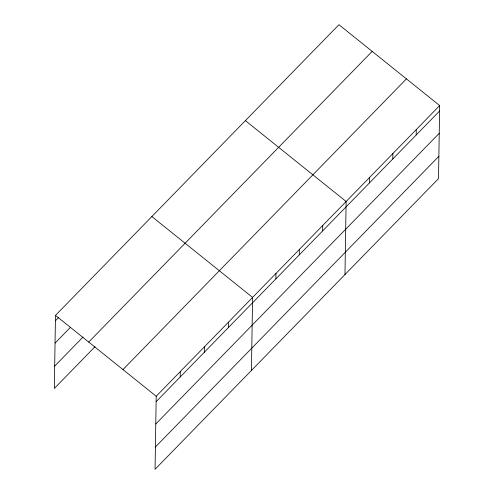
<?xml version="1.0" encoding="UTF-8"?>
<svg xmlns="http://www.w3.org/2000/svg" width="494" height="494" viewBox="0 0 494 494"><rect width="100%" height="100%" fill="white"/><g stroke="black" fill="none" stroke-linecap="round" stroke-linejoin="round"><path stroke-width="0.74" d="M439.666 105.574L156.203 396.262L155.06 469.3L438.518 178.612L439.666 105.574L338.94 24.7L55.482 315.388L54.334 388.426L95.027 346.695M180.211 376.971L180.298 371.556M204.306 352.265L204.393 346.844M228.401 327.559L228.487 322.137M251.434 370.463L252.582 297.431L151.862 216.557M275.88 278.869L275.967 273.448M299.265 254.885L299.352 249.464M322.65 230.902L322.736 225.48M344.973 274.541L346.121 201.503L245.401 120.629M369.419 182.941L369.506 177.519M392.81 158.957L392.891 153.535M416.195 134.973L416.275 129.558M55.396 320.81L58.613 317.512M55.05 343.12L70.574 327.201M54.686 366.11L83.066 337.013M88.722 342.076L372.18 51.388M122.969 369.574L406.426 78.886M156.123 401.684L439.58 110.996M155.771 423.994L439.228 133.306M155.406 446.984L438.87 156.295M55.482 315.388L156.203 396.262"/></g></svg>
